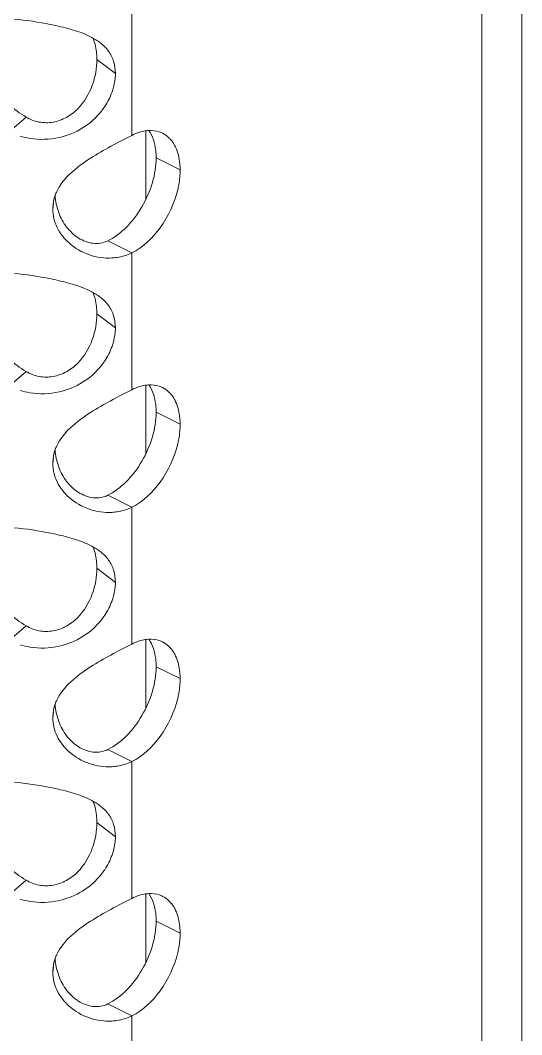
# Model space of a CAD drawing. Header units: millimetres. Extents: x 1177 to 4147, y 93 to 2194.
# Drawn here: x 2701.09 to 2716.61, y 939.57 to 970.98 of the extents above; entities that cross this region are included whole.
import ezdxf

# ---------------------------------------------------------------- set-up
doc = ezdxf.new("R2010")
doc.units = ezdxf.units.MM
doc.header["$LTSCALE"] = 0.1
doc.layers.get('0').update_dxf_attribs({"lineweight": 13})
doc.layers.add('标注', color=251, linetype='Continuous', lineweight=9)

# ---------------------------------------------------------------- blocks, each defined once
blk = doc.blocks.new('02')
for p, q in [((4650, 530.154), (4650, 1022.056)), ((4648.233, 532.575), (4648.233, 1019.282)), ((4632.76, 973.29), (4632.76, 979.344)), ((4632.76, 962.04), (4632.76, 968.094)), ((4632.76, 950.79), (4632.76, 956.844)), ((4632.76, 939.54), (4632.76, 945.594)), ((4632.76, 928.29), (4632.76, 934.344))]:
    blk.add_line(p, q)
at = {"layer": '标注'}
for p, q in [((4631.219, 976.652), (4632.039, 976.024)), ((4628.091, 974.105), (4627.348, 973.454)), ((4633.383, 970.469), (4633.383, 973.488)), ((4633.843, 972.294), (4634.903, 971.764)), ((4629.284, 970.262), (4629.27, 970.039)), ((4629.301, 970.26), (4629.27, 970.039)), ((4631.7, 968.625), (4632.76, 968.094)), ((4631.219, 965.402), (4632.039, 964.774)), ((4628.091, 962.855), (4627.348, 962.204)), ((4633.383, 959.219), (4633.383, 962.238)), ((4633.383, 959.219), (4633.383, 962.238)), ((4633.843, 961.044), (4634.903, 960.514)), ((4633.843, 961.044), (4634.903, 960.514)), ((4629.284, 959.012), (4629.27, 958.789)), ((4629.284, 959.012), (4629.27, 958.789)), ((4629.301, 959.01), (4629.27, 958.789)), ((4629.301, 959.01), (4629.27, 958.789)), ((4631.7, 957.375), (4632.76, 956.844)), ((4631.7, 957.375), (4632.76, 956.844)), ((4631.219, 954.152), (4632.039, 953.524)), ((4628.091, 951.605), (4627.348, 950.954)), ((4633.383, 947.969), (4633.383, 950.988)), ((4633.843, 949.794), (4634.903, 949.264)), ((4629.284, 947.762), (4629.27, 947.539)), ((4629.301, 947.76), (4629.27, 947.539)), ((4631.7, 946.125), (4632.76, 945.594)), ((4631.219, 942.902), (4632.039, 942.274)), ((4628.091, 940.355), (4627.348, 939.704)), ((4633.383, 936.719), (4633.383, 939.738)), ((4633.383, 936.719), (4633.383, 939.738)), ((4633.843, 938.544), (4634.903, 938.014)), ((4633.843, 938.544), (4634.903, 938.014)), ((4629.284, 936.512), (4629.27, 936.289)), ((4629.284, 936.512), (4629.27, 936.289)), ((4629.301, 936.51), (4629.27, 936.289)), ((4629.301, 936.51), (4629.27, 936.289)), ((4631.7, 934.875), (4632.76, 934.344)), ((4631.7, 934.875), (4632.76, 934.344))]:
    blk.add_line(p, q, dxfattribs=at)
for centre in [(4631.209, 969.984), (4631.209, 958.734), (4631.209, 958.734), (4631.209, 947.484), (4631.209, 936.234), (4631.209, 936.234)]:
    blk.add_arc(centre, 1.946, 154.753, 159.9756, dxfattribs=at)
for points, knots in [([(4630.617, 977.799), (4630.361, 977.9), (4629.819, 978.064), (4628.729, 978.296), (4627.896, 978.417), (4627.348, 978.454)], [0, 0, 0, 0, 0.246985, 0.506558, 1, 1, 1, 1]), ([(4631.072, 977.584), (4631.037, 977.604), (4630.889, 977.684), (4630.735, 977.752), (4630.617, 977.799)], [0, 0, 0, 0, 0.243279, 1, 1, 1, 1]), ([(4631.219, 976.652), (4631.219, 976.733), (4631.207, 977.045), (4631.143, 977.356), (4631.06, 977.572)], [0, 0, 0, 0, 0.25883, 1, 1, 1, 1]), ([(4631.571, 977.21), (4631.536, 977.246), (4631.383, 977.388), (4631.209, 977.506), (4631.072, 977.584)], [0, 0, 0, 0, 0.242896, 1, 1, 1, 1]), ([(4626.196, 977.148), (4626.196, 976.549), (4626.617, 975.313), (4627.539, 974.418), (4628.091, 974.105)], [0, 0, 0, 0, 0.485697, 1, 1, 1, 1]), ([(4632.039, 976.024), (4632.039, 976.204), (4631.993, 976.556), (4631.837, 976.875), (4631.738, 977.012)], [0, 0, 0, 0, 0.516274, 1, 1, 1, 1]), ([(4628.091, 974.105), (4628.266, 973.998), (4628.66, 973.845), (4629.293, 973.844), (4629.891, 974.06), (4630.554, 974.572), (4631.079, 975.468), (4631.219, 976.267), (4631.219, 976.652)], [0, 0, 0, 0, 0.126239, 0.253462, 0.381711, 0.510421, 0.762592, 1, 1, 1, 1]), ([(4631.892, 975.212), (4631.916, 975.28), (4631.998, 975.543), (4632.039, 975.82), (4632.039, 976.024)], [0, 0, 0, 0, 0.259472, 1, 1, 1, 1]), ([(4631.423, 974.367), (4631.474, 974.431), (4631.663, 974.693), (4631.812, 974.985), (4631.892, 975.212)], [0, 0, 0, 0, 0.253493, 1, 1, 1, 1]), ([(4629.554, 973.2), (4629.917, 973.282), (4630.624, 973.566), (4631.193, 974.074), (4631.423, 974.367)], [0, 0, 0, 0, 0.500039, 1, 1, 1, 1]), ([(4627.836, 973.258), (4627.973, 973.217), (4628.535, 973.085), (4629.131, 973.105), (4629.554, 973.2)], [0, 0, 0, 0, 0.247904, 1, 1, 1, 1]), ([(4632.76, 973.29), (4632.143, 972.976), (4631.2, 972.489), (4630.058, 971.679), (4629.594, 971.121), (4629.449, 970.814)], [0, 0, 0, 0, 0.495433, 0.757141, 1, 1, 1, 1]), ([(4633.22, 973.464), (4633.182, 973.455), (4633.024, 973.411), (4632.871, 973.347), (4632.76, 973.29)], [0, 0, 0, 0, 0.240401, 1, 1, 1, 1]), ([(4634.124, 973.386), (4634.078, 973.409), (4633.883, 973.491), (4633.666, 973.516), (4633.507, 973.507)], [0, 0, 0, 0, 0.244197, 1, 1, 1, 1]), ([(4633.843, 972.294), (4633.843, 972.411), (4633.82, 972.833), (4633.692, 973.259), (4633.519, 973.511)], [0, 0, 0, 0, 0.277223, 1, 1, 1, 1]), ([(4634.483, 973.106), (4634.457, 973.135), (4634.352, 973.245), (4634.225, 973.335), (4634.124, 973.386)], [0, 0, 0, 0, 0.255757, 1, 1, 1, 1]), ([(4634.703, 972.765), (4634.688, 972.796), (4634.627, 972.917), (4634.549, 973.03), (4634.483, 973.106)], [0, 0, 0, 0, 0.259078, 1, 1, 1, 1]), ([(4634.903, 971.764), (4634.903, 971.856), (4634.888, 972.197), (4634.81, 972.539), (4634.703, 972.765)], [0, 0, 0, 0, 0.270179, 1, 1, 1, 1]), ([(4631.7, 968.625), (4632.004, 968.773), (4632.586, 969.222), (4633.258, 970.119), (4633.716, 971.171), (4633.843, 971.929), (4633.843, 972.294)], [0, 0, 0, 0, 0.229092, 0.487552, 0.752826, 1, 1, 1, 1]), ([(4634.797, 970.898), (4634.814, 970.971), (4634.874, 971.256), (4634.903, 971.548), (4634.903, 971.764)], [0, 0, 0, 0, 0.259711, 1, 1, 1, 1]), ([(4632.76, 968.094), (4633.263, 968.34), (4634.147, 969.199), (4634.654, 970.294), (4634.797, 970.898)], [0, 0, 0, 0, 0.474199, 1, 1, 1, 1]), ([(4629.27, 970.039), (4629.27, 969.758), (4629.414, 969.183), (4629.778, 968.725), (4629.993, 968.533)], [0, 0, 0, 0, 0.492878, 1, 1, 1, 1]), ([(4629.536, 969.875), (4629.62, 969.648), (4629.853, 969.217), (4630.379, 968.72), (4631.037, 968.461), (4631.505, 968.53), (4631.7, 968.625)], [0, 0, 0, 0, 0.26133, 0.51967, 0.766766, 1, 1, 1, 1]), ([(4629.993, 968.533), (4630.252, 968.301), (4630.86, 967.952), (4631.552, 967.852), (4631.885, 967.87)], [0, 0, 0, 0, 0.510314, 1, 1, 1, 1]), ([(4631.885, 967.87), (4631.962, 967.875), (4632.263, 967.906), (4632.559, 967.995), (4632.76, 968.094)], [0, 0, 0, 0, 0.256926, 1, 1, 1, 1]), ([(4630.617, 966.549), (4630.361, 966.65), (4629.819, 966.814), (4628.729, 967.046), (4627.896, 967.167), (4627.348, 967.204)], [0, 0, 0, 0, 0.246985, 0.506558, 1, 1, 1, 1]), ([(4631.072, 966.334), (4631.037, 966.354), (4630.889, 966.434), (4630.735, 966.502), (4630.617, 966.549)], [0, 0, 0, 0, 0.243279, 1, 1, 1, 1]), ([(4631.219, 965.402), (4631.219, 965.483), (4631.207, 965.795), (4631.143, 966.106), (4631.06, 966.322)], [0, 0, 0, 0, 0.25883, 1, 1, 1, 1]), ([(4631.571, 965.96), (4631.536, 965.996), (4631.383, 966.138), (4631.209, 966.256), (4631.072, 966.334)], [0, 0, 0, 0, 0.242896, 1, 1, 1, 1]), ([(4626.196, 965.898), (4626.196, 965.299), (4626.617, 964.063), (4627.539, 963.168), (4628.091, 962.855)], [0, 0, 0, 0, 0.485697, 1, 1, 1, 1]), ([(4632.039, 964.774), (4632.039, 964.954), (4631.993, 965.306), (4631.837, 965.625), (4631.738, 965.762)], [0, 0, 0, 0, 0.516274, 1, 1, 1, 1]), ([(4628.091, 962.855), (4628.266, 962.748), (4628.66, 962.595), (4629.293, 962.594), (4629.891, 962.81), (4630.554, 963.322), (4631.079, 964.218), (4631.219, 965.017), (4631.219, 965.402)], [0, 0, 0, 0, 0.126239, 0.253462, 0.381711, 0.510421, 0.762592, 1, 1, 1, 1]), ([(4631.892, 963.962), (4631.916, 964.03), (4631.998, 964.293), (4632.039, 964.57), (4632.039, 964.774)], [0, 0, 0, 0, 0.259472, 1, 1, 1, 1]), ([(4631.423, 963.117), (4631.474, 963.181), (4631.663, 963.443), (4631.812, 963.735), (4631.892, 963.962)], [0, 0, 0, 0, 0.253493, 1, 1, 1, 1]), ([(4629.554, 961.95), (4629.917, 962.032), (4630.624, 962.316), (4631.193, 962.824), (4631.423, 963.117)], [0, 0, 0, 0, 0.500039, 1, 1, 1, 1]), ([(4627.836, 962.008), (4627.973, 961.967), (4628.535, 961.835), (4629.131, 961.855), (4629.554, 961.95)], [0, 0, 0, 0, 0.247904, 1, 1, 1, 1]), ([(4632.76, 962.04), (4632.143, 961.726), (4631.2, 961.239), (4630.058, 960.429), (4629.594, 959.871), (4629.449, 959.564)], [0, 0, 0, 0, 0.495433, 0.757141, 1, 1, 1, 1]), ([(4632.76, 962.04), (4632.143, 961.726), (4631.2, 961.239), (4630.058, 960.429), (4629.594, 959.871), (4629.449, 959.564)], [0, 0, 0, 0, 0.495433, 0.757141, 1, 1, 1, 1]), ([(4633.22, 962.214), (4633.182, 962.205), (4633.024, 962.161), (4632.871, 962.097), (4632.76, 962.04)], [0, 0, 0, 0, 0.240401, 1, 1, 1, 1]), ([(4633.22, 962.214), (4633.182, 962.205), (4633.024, 962.161), (4632.871, 962.097), (4632.76, 962.04)], [0, 0, 0, 0, 0.240401, 1, 1, 1, 1]), ([(4634.124, 962.136), (4634.078, 962.159), (4633.883, 962.241), (4633.666, 962.266), (4633.507, 962.257)], [0, 0, 0, 0, 0.244197, 1, 1, 1, 1]), ([(4634.124, 962.136), (4634.078, 962.159), (4633.883, 962.241), (4633.666, 962.266), (4633.507, 962.257)], [0, 0, 0, 0, 0.244197, 1, 1, 1, 1]), ([(4633.843, 961.044), (4633.843, 961.161), (4633.82, 961.583), (4633.692, 962.009), (4633.519, 962.261)], [0, 0, 0, 0, 0.277223, 1, 1, 1, 1]), ([(4633.843, 961.044), (4633.843, 961.161), (4633.82, 961.583), (4633.692, 962.009), (4633.519, 962.261)], [0, 0, 0, 0, 0.277223, 1, 1, 1, 1]), ([(4634.483, 961.856), (4634.457, 961.885), (4634.352, 961.995), (4634.225, 962.085), (4634.124, 962.136)], [0, 0, 0, 0, 0.255757, 1, 1, 1, 1]), ([(4634.483, 961.856), (4634.457, 961.885), (4634.352, 961.995), (4634.225, 962.085), (4634.124, 962.136)], [0, 0, 0, 0, 0.255757, 1, 1, 1, 1]), ([(4634.703, 961.515), (4634.688, 961.546), (4634.627, 961.667), (4634.549, 961.78), (4634.483, 961.856)], [0, 0, 0, 0, 0.259078, 1, 1, 1, 1]), ([(4634.703, 961.515), (4634.688, 961.546), (4634.627, 961.667), (4634.549, 961.78), (4634.483, 961.856)], [0, 0, 0, 0, 0.259078, 1, 1, 1, 1]), ([(4634.903, 960.514), (4634.903, 960.606), (4634.888, 960.947), (4634.81, 961.289), (4634.703, 961.515)], [0, 0, 0, 0, 0.270179, 1, 1, 1, 1]), ([(4634.903, 960.514), (4634.903, 960.606), (4634.888, 960.947), (4634.81, 961.289), (4634.703, 961.515)], [0, 0, 0, 0, 0.270179, 1, 1, 1, 1]), ([(4631.7, 957.375), (4632.004, 957.523), (4632.586, 957.972), (4633.258, 958.869), (4633.716, 959.921), (4633.843, 960.679), (4633.843, 961.044)], [0, 0, 0, 0, 0.229092, 0.487552, 0.752826, 1, 1, 1, 1]), ([(4631.7, 957.375), (4632.004, 957.523), (4632.586, 957.972), (4633.258, 958.869), (4633.716, 959.921), (4633.843, 960.679), (4633.843, 961.044)], [0, 0, 0, 0, 0.229092, 0.487552, 0.752826, 1, 1, 1, 1]), ([(4634.797, 959.648), (4634.814, 959.721), (4634.874, 960.006), (4634.903, 960.298), (4634.903, 960.514)], [0, 0, 0, 0, 0.259711, 1, 1, 1, 1]), ([(4634.797, 959.648), (4634.814, 959.721), (4634.874, 960.006), (4634.903, 960.298), (4634.903, 960.514)], [0, 0, 0, 0, 0.259711, 1, 1, 1, 1]), ([(4632.76, 956.844), (4633.263, 957.09), (4634.147, 957.949), (4634.654, 959.044), (4634.797, 959.648)], [0, 0, 0, 0, 0.474199, 1, 1, 1, 1]), ([(4632.76, 956.844), (4633.263, 957.09), (4634.147, 957.949), (4634.654, 959.044), (4634.797, 959.648)], [0, 0, 0, 0, 0.474199, 1, 1, 1, 1]), ([(4629.27, 958.789), (4629.27, 958.508), (4629.414, 957.933), (4629.778, 957.475), (4629.993, 957.283)], [0, 0, 0, 0, 0.492878, 1, 1, 1, 1]), ([(4629.27, 958.789), (4629.27, 958.508), (4629.414, 957.933), (4629.778, 957.475), (4629.993, 957.283)], [0, 0, 0, 0, 0.492878, 1, 1, 1, 1]), ([(4629.536, 958.625), (4629.62, 958.398), (4629.853, 957.967), (4630.379, 957.47), (4631.037, 957.211), (4631.505, 957.28), (4631.7, 957.375)], [0, 0, 0, 0, 0.26133, 0.51967, 0.766766, 1, 1, 1, 1]), ([(4629.536, 958.625), (4629.62, 958.398), (4629.853, 957.967), (4630.379, 957.47), (4631.037, 957.211), (4631.505, 957.28), (4631.7, 957.375)], [0, 0, 0, 0, 0.26133, 0.51967, 0.766766, 1, 1, 1, 1]), ([(4629.993, 957.283), (4630.252, 957.051), (4630.86, 956.702), (4631.552, 956.602), (4631.885, 956.62)], [0, 0, 0, 0, 0.510314, 1, 1, 1, 1]), ([(4629.993, 957.283), (4630.252, 957.051), (4630.86, 956.702), (4631.552, 956.602), (4631.885, 956.62)], [0, 0, 0, 0, 0.510314, 1, 1, 1, 1]), ([(4631.885, 956.62), (4631.962, 956.625), (4632.263, 956.656), (4632.559, 956.745), (4632.76, 956.844)], [0, 0, 0, 0, 0.256926, 1, 1, 1, 1]), ([(4631.885, 956.62), (4631.962, 956.625), (4632.263, 956.656), (4632.559, 956.745), (4632.76, 956.844)], [0, 0, 0, 0, 0.256926, 1, 1, 1, 1]), ([(4630.617, 955.299), (4630.361, 955.4), (4629.819, 955.564), (4628.729, 955.796), (4627.896, 955.917), (4627.348, 955.954)], [0, 0, 0, 0, 0.246985, 0.506558, 1, 1, 1, 1]), ([(4631.072, 955.084), (4631.037, 955.104), (4630.889, 955.184), (4630.735, 955.252), (4630.617, 955.299)], [0, 0, 0, 0, 0.243279, 1, 1, 1, 1]), ([(4631.219, 954.152), (4631.219, 954.233), (4631.207, 954.545), (4631.143, 954.856), (4631.06, 955.072)], [0, 0, 0, 0, 0.25883, 1, 1, 1, 1]), ([(4631.571, 954.71), (4631.536, 954.746), (4631.383, 954.888), (4631.209, 955.006), (4631.072, 955.084)], [0, 0, 0, 0, 0.242896, 1, 1, 1, 1]), ([(4626.196, 954.648), (4626.196, 954.049), (4626.617, 952.813), (4627.539, 951.918), (4628.091, 951.605)], [0, 0, 0, 0, 0.485697, 1, 1, 1, 1]), ([(4632.039, 953.524), (4632.039, 953.704), (4631.993, 954.056), (4631.837, 954.375), (4631.738, 954.512)], [0, 0, 0, 0, 0.516274, 1, 1, 1, 1]), ([(4628.091, 951.605), (4628.266, 951.498), (4628.66, 951.345), (4629.293, 951.344), (4629.891, 951.56), (4630.554, 952.072), (4631.079, 952.968), (4631.219, 953.767), (4631.219, 954.152)], [0, 0, 0, 0, 0.126239, 0.253462, 0.381711, 0.510421, 0.762592, 1, 1, 1, 1]), ([(4631.892, 952.712), (4631.916, 952.78), (4631.998, 953.043), (4632.039, 953.32), (4632.039, 953.524)], [0, 0, 0, 0, 0.259472, 1, 1, 1, 1]), ([(4631.423, 951.867), (4631.474, 951.931), (4631.663, 952.193), (4631.812, 952.485), (4631.892, 952.712)], [0, 0, 0, 0, 0.253493, 1, 1, 1, 1]), ([(4629.554, 950.7), (4629.917, 950.782), (4630.624, 951.066), (4631.193, 951.574), (4631.423, 951.867)], [0, 0, 0, 0, 0.500039, 1, 1, 1, 1]), ([(4627.836, 950.758), (4627.973, 950.717), (4628.535, 950.585), (4629.131, 950.605), (4629.554, 950.7)], [0, 0, 0, 0, 0.247904, 1, 1, 1, 1]), ([(4632.76, 950.79), (4632.143, 950.476), (4631.2, 949.989), (4630.058, 949.179), (4629.594, 948.621), (4629.449, 948.314)], [0, 0, 0, 0, 0.495433, 0.757141, 1, 1, 1, 1]), ([(4633.22, 950.964), (4633.182, 950.955), (4633.024, 950.911), (4632.871, 950.847), (4632.76, 950.79)], [0, 0, 0, 0, 0.240401, 1, 1, 1, 1]), ([(4634.124, 950.886), (4634.078, 950.909), (4633.883, 950.991), (4633.666, 951.016), (4633.507, 951.007)], [0, 0, 0, 0, 0.244197, 1, 1, 1, 1]), ([(4633.843, 949.794), (4633.843, 949.911), (4633.82, 950.333), (4633.692, 950.759), (4633.519, 951.011)], [0, 0, 0, 0, 0.277223, 1, 1, 1, 1]), ([(4634.483, 950.606), (4634.457, 950.635), (4634.352, 950.745), (4634.225, 950.835), (4634.124, 950.886)], [0, 0, 0, 0, 0.255757, 1, 1, 1, 1]), ([(4634.703, 950.265), (4634.688, 950.296), (4634.627, 950.417), (4634.549, 950.53), (4634.483, 950.606)], [0, 0, 0, 0, 0.259078, 1, 1, 1, 1]), ([(4634.903, 949.264), (4634.903, 949.356), (4634.888, 949.697), (4634.81, 950.039), (4634.703, 950.265)], [0, 0, 0, 0, 0.270179, 1, 1, 1, 1]), ([(4631.7, 946.125), (4632.004, 946.273), (4632.586, 946.722), (4633.258, 947.619), (4633.716, 948.671), (4633.843, 949.429), (4633.843, 949.794)], [0, 0, 0, 0, 0.229092, 0.487552, 0.752826, 1, 1, 1, 1]), ([(4634.797, 948.398), (4634.814, 948.471), (4634.874, 948.756), (4634.903, 949.048), (4634.903, 949.264)], [0, 0, 0, 0, 0.259711, 1, 1, 1, 1]), ([(4632.76, 945.594), (4633.263, 945.84), (4634.147, 946.699), (4634.654, 947.794), (4634.797, 948.398)], [0, 0, 0, 0, 0.474199, 1, 1, 1, 1]), ([(4629.27, 947.539), (4629.27, 947.258), (4629.414, 946.683), (4629.778, 946.225), (4629.993, 946.033)], [0, 0, 0, 0, 0.492878, 1, 1, 1, 1]), ([(4629.536, 947.375), (4629.62, 947.148), (4629.853, 946.717), (4630.379, 946.22), (4631.037, 945.961), (4631.505, 946.03), (4631.7, 946.125)], [0, 0, 0, 0, 0.26133, 0.51967, 0.766766, 1, 1, 1, 1]), ([(4629.993, 946.033), (4630.252, 945.801), (4630.86, 945.452), (4631.552, 945.352), (4631.885, 945.37)], [0, 0, 0, 0, 0.510314, 1, 1, 1, 1]), ([(4631.885, 945.37), (4631.962, 945.375), (4632.263, 945.406), (4632.559, 945.495), (4632.76, 945.594)], [0, 0, 0, 0, 0.256926, 1, 1, 1, 1]), ([(4630.617, 944.049), (4630.361, 944.15), (4629.819, 944.314), (4628.729, 944.546), (4627.896, 944.667), (4627.348, 944.704)], [0, 0, 0, 0, 0.246985, 0.506558, 1, 1, 1, 1]), ([(4631.072, 943.834), (4631.037, 943.854), (4630.889, 943.934), (4630.735, 944.002), (4630.617, 944.049)], [0, 0, 0, 0, 0.243279, 1, 1, 1, 1]), ([(4631.219, 942.902), (4631.219, 942.983), (4631.207, 943.295), (4631.143, 943.606), (4631.06, 943.822)], [0, 0, 0, 0, 0.25883, 1, 1, 1, 1]), ([(4631.571, 943.46), (4631.536, 943.496), (4631.383, 943.638), (4631.209, 943.756), (4631.072, 943.834)], [0, 0, 0, 0, 0.242896, 1, 1, 1, 1]), ([(4626.196, 943.398), (4626.196, 942.799), (4626.617, 941.563), (4627.539, 940.668), (4628.091, 940.355)], [0, 0, 0, 0, 0.485697, 1, 1, 1, 1]), ([(4632.039, 942.274), (4632.039, 942.454), (4631.993, 942.806), (4631.837, 943.125), (4631.738, 943.262)], [0, 0, 0, 0, 0.516274, 1, 1, 1, 1]), ([(4628.091, 940.355), (4628.266, 940.248), (4628.66, 940.095), (4629.293, 940.094), (4629.891, 940.31), (4630.554, 940.822), (4631.079, 941.718), (4631.219, 942.517), (4631.219, 942.902)], [0, 0, 0, 0, 0.126239, 0.253462, 0.381711, 0.510421, 0.762592, 1, 1, 1, 1]), ([(4631.892, 941.462), (4631.916, 941.53), (4631.998, 941.793), (4632.039, 942.07), (4632.039, 942.274)], [0, 0, 0, 0, 0.259472, 1, 1, 1, 1]), ([(4631.423, 940.617), (4631.474, 940.681), (4631.663, 940.943), (4631.812, 941.235), (4631.892, 941.462)], [0, 0, 0, 0, 0.253493, 1, 1, 1, 1]), ([(4629.554, 939.45), (4629.917, 939.532), (4630.624, 939.816), (4631.193, 940.324), (4631.423, 940.617)], [0, 0, 0, 0, 0.500039, 1, 1, 1, 1]), ([(4632.76, 939.54), (4632.143, 939.226), (4631.2, 938.739), (4630.058, 937.929), (4629.594, 937.371), (4629.449, 937.064)], [0, 0, 0, 0, 0.495433, 0.757141, 1, 1, 1, 1]), ([(4632.76, 939.54), (4632.143, 939.226), (4631.2, 938.739), (4630.058, 937.929), (4629.594, 937.371), (4629.449, 937.064)], [0, 0, 0, 0, 0.495433, 0.757141, 1, 1, 1, 1]), ([(4633.22, 939.714), (4633.182, 939.705), (4633.024, 939.661), (4632.871, 939.597), (4632.76, 939.54)], [0, 0, 0, 0, 0.240401, 1, 1, 1, 1]), ([(4633.22, 939.714), (4633.182, 939.705), (4633.024, 939.661), (4632.871, 939.597), (4632.76, 939.54)], [0, 0, 0, 0, 0.240401, 1, 1, 1, 1]), ([(4634.124, 939.636), (4634.078, 939.659), (4633.883, 939.741), (4633.666, 939.766), (4633.507, 939.757)], [0, 0, 0, 0, 0.244197, 1, 1, 1, 1]), ([(4634.124, 939.636), (4634.078, 939.659), (4633.883, 939.741), (4633.666, 939.766), (4633.507, 939.757)], [0, 0, 0, 0, 0.244197, 1, 1, 1, 1]), ([(4633.843, 938.544), (4633.843, 938.661), (4633.82, 939.083), (4633.692, 939.509), (4633.519, 939.761)], [0, 0, 0, 0, 0.277223, 1, 1, 1, 1]), ([(4633.843, 938.544), (4633.843, 938.661), (4633.82, 939.083), (4633.692, 939.509), (4633.519, 939.761)], [0, 0, 0, 0, 0.277223, 1, 1, 1, 1]), ([(4634.483, 939.356), (4634.457, 939.385), (4634.352, 939.495), (4634.225, 939.585), (4634.124, 939.636)], [0, 0, 0, 0, 0.255757, 1, 1, 1, 1]), ([(4634.483, 939.356), (4634.457, 939.385), (4634.352, 939.495), (4634.225, 939.585), (4634.124, 939.636)], [0, 0, 0, 0, 0.255757, 1, 1, 1, 1]), ([(4627.836, 939.508), (4627.973, 939.467), (4628.535, 939.335), (4629.131, 939.355), (4629.554, 939.45)], [0, 0, 0, 0, 0.247904, 1, 1, 1, 1]), ([(4634.703, 939.015), (4634.688, 939.046), (4634.627, 939.167), (4634.549, 939.28), (4634.483, 939.356)], [0, 0, 0, 0, 0.259078, 1, 1, 1, 1]), ([(4634.703, 939.015), (4634.688, 939.046), (4634.627, 939.167), (4634.549, 939.28), (4634.483, 939.356)], [0, 0, 0, 0, 0.259078, 1, 1, 1, 1]), ([(4634.903, 938.014), (4634.903, 938.106), (4634.888, 938.447), (4634.81, 938.789), (4634.703, 939.015)], [0, 0, 0, 0, 0.270179, 1, 1, 1, 1]), ([(4634.903, 938.014), (4634.903, 938.106), (4634.888, 938.447), (4634.81, 938.789), (4634.703, 939.015)], [0, 0, 0, 0, 0.270179, 1, 1, 1, 1]), ([(4631.7, 934.875), (4632.004, 935.023), (4632.586, 935.472), (4633.258, 936.369), (4633.716, 937.421), (4633.843, 938.179), (4633.843, 938.544)], [0, 0, 0, 0, 0.229092, 0.487552, 0.752826, 1, 1, 1, 1]), ([(4631.7, 934.875), (4632.004, 935.023), (4632.586, 935.472), (4633.258, 936.369), (4633.716, 937.421), (4633.843, 938.179), (4633.843, 938.544)], [0, 0, 0, 0, 0.229092, 0.487552, 0.752826, 1, 1, 1, 1]), ([(4634.797, 937.148), (4634.814, 937.221), (4634.874, 937.506), (4634.903, 937.798), (4634.903, 938.014)], [0, 0, 0, 0, 0.259711, 1, 1, 1, 1]), ([(4634.797, 937.148), (4634.814, 937.221), (4634.874, 937.506), (4634.903, 937.798), (4634.903, 938.014)], [0, 0, 0, 0, 0.259711, 1, 1, 1, 1]), ([(4632.76, 934.344), (4633.263, 934.59), (4634.147, 935.449), (4634.654, 936.544), (4634.797, 937.148)], [0, 0, 0, 0, 0.474199, 1, 1, 1, 1]), ([(4632.76, 934.344), (4633.263, 934.59), (4634.147, 935.449), (4634.654, 936.544), (4634.797, 937.148)], [0, 0, 0, 0, 0.474199, 1, 1, 1, 1]), ([(4629.27, 936.289), (4629.27, 936.008), (4629.414, 935.433), (4629.778, 934.975), (4629.993, 934.783)], [0, 0, 0, 0, 0.492878, 1, 1, 1, 1]), ([(4629.27, 936.289), (4629.27, 936.008), (4629.414, 935.433), (4629.778, 934.975), (4629.993, 934.783)], [0, 0, 0, 0, 0.492878, 1, 1, 1, 1]), ([(4629.536, 936.125), (4629.62, 935.898), (4629.853, 935.467), (4630.379, 934.97), (4631.037, 934.711), (4631.505, 934.78), (4631.7, 934.875)], [0, 0, 0, 0, 0.26133, 0.51967, 0.766766, 1, 1, 1, 1]), ([(4629.536, 936.125), (4629.62, 935.898), (4629.853, 935.467), (4630.379, 934.97), (4631.037, 934.711), (4631.505, 934.78), (4631.7, 934.875)], [0, 0, 0, 0, 0.26133, 0.51967, 0.766766, 1, 1, 1, 1]), ([(4629.993, 934.783), (4630.252, 934.551), (4630.86, 934.202), (4631.552, 934.102), (4631.885, 934.12)], [0, 0, 0, 0, 0.510314, 1, 1, 1, 1]), ([(4629.993, 934.783), (4630.252, 934.551), (4630.86, 934.202), (4631.552, 934.102), (4631.885, 934.12)], [0, 0, 0, 0, 0.510314, 1, 1, 1, 1]), ([(4631.885, 934.12), (4631.962, 934.125), (4632.263, 934.156), (4632.559, 934.245), (4632.76, 934.344)], [0, 0, 0, 0, 0.256926, 1, 1, 1, 1]), ([(4631.885, 934.12), (4631.962, 934.125), (4632.263, 934.156), (4632.559, 934.245), (4632.76, 934.344)], [0, 0, 0, 0, 0.256926, 1, 1, 1, 1])]:
    blk.add_open_spline(points, degree=3, knots=knots, dxfattribs=at)
for points in [[(4631.738, 977.012), (4631.688, 977.082), (4631.632, 977.148), (4631.571, 977.21)], [(4633.507, 973.507), (4633.411, 973.502), (4633.314, 973.487), (4633.22, 973.464)], [(4629.381, 970.65), (4629.335, 970.525), (4629.302, 970.394), (4629.285, 970.262)], [(4629.377, 970.645), (4629.391, 970.383), (4629.445, 970.12), (4629.536, 969.875)], [(4631.738, 965.762), (4631.688, 965.832), (4631.632, 965.898), (4631.571, 965.96)], [(4633.507, 962.257), (4633.411, 962.252), (4633.314, 962.237), (4633.22, 962.214)], [(4633.507, 962.257), (4633.411, 962.252), (4633.314, 962.237), (4633.22, 962.214)], [(4629.381, 959.4), (4629.335, 959.275), (4629.302, 959.144), (4629.285, 959.012)], [(4629.381, 959.4), (4629.335, 959.275), (4629.302, 959.144), (4629.285, 959.012)], [(4629.377, 959.395), (4629.391, 959.133), (4629.445, 958.87), (4629.536, 958.625)], [(4629.377, 959.395), (4629.391, 959.133), (4629.445, 958.87), (4629.536, 958.625)], [(4631.738, 954.512), (4631.688, 954.582), (4631.632, 954.648), (4631.571, 954.71)], [(4633.507, 951.007), (4633.411, 951.002), (4633.314, 950.987), (4633.22, 950.964)], [(4629.381, 948.15), (4629.335, 948.025), (4629.302, 947.894), (4629.285, 947.762)], [(4629.377, 948.145), (4629.391, 947.883), (4629.445, 947.62), (4629.536, 947.375)], [(4631.738, 943.262), (4631.688, 943.332), (4631.632, 943.398), (4631.571, 943.46)], [(4633.507, 939.757), (4633.411, 939.752), (4633.314, 939.737), (4633.22, 939.714)], [(4633.507, 939.757), (4633.411, 939.752), (4633.314, 939.737), (4633.22, 939.714)], [(4629.381, 936.9), (4629.335, 936.775), (4629.302, 936.644), (4629.285, 936.512)], [(4629.381, 936.9), (4629.335, 936.775), (4629.302, 936.644), (4629.285, 936.512)], [(4629.377, 936.895), (4629.391, 936.633), (4629.445, 936.37), (4629.536, 936.125)], [(4629.377, 936.895), (4629.391, 936.633), (4629.445, 936.37), (4629.536, 936.125)]]:
    blk.add_open_spline(points, degree=3, dxfattribs=at)

msp = doc.modelspace()

# ---------------------------------------------------------------- block references
at = {"xscale": 0.7, "yscale": 0.7, "zscale": 0.7}
msp.add_blockref('02', (-538.391, 286.112), dxfattribs=at)

doc.saveas('drawing.dxf')
